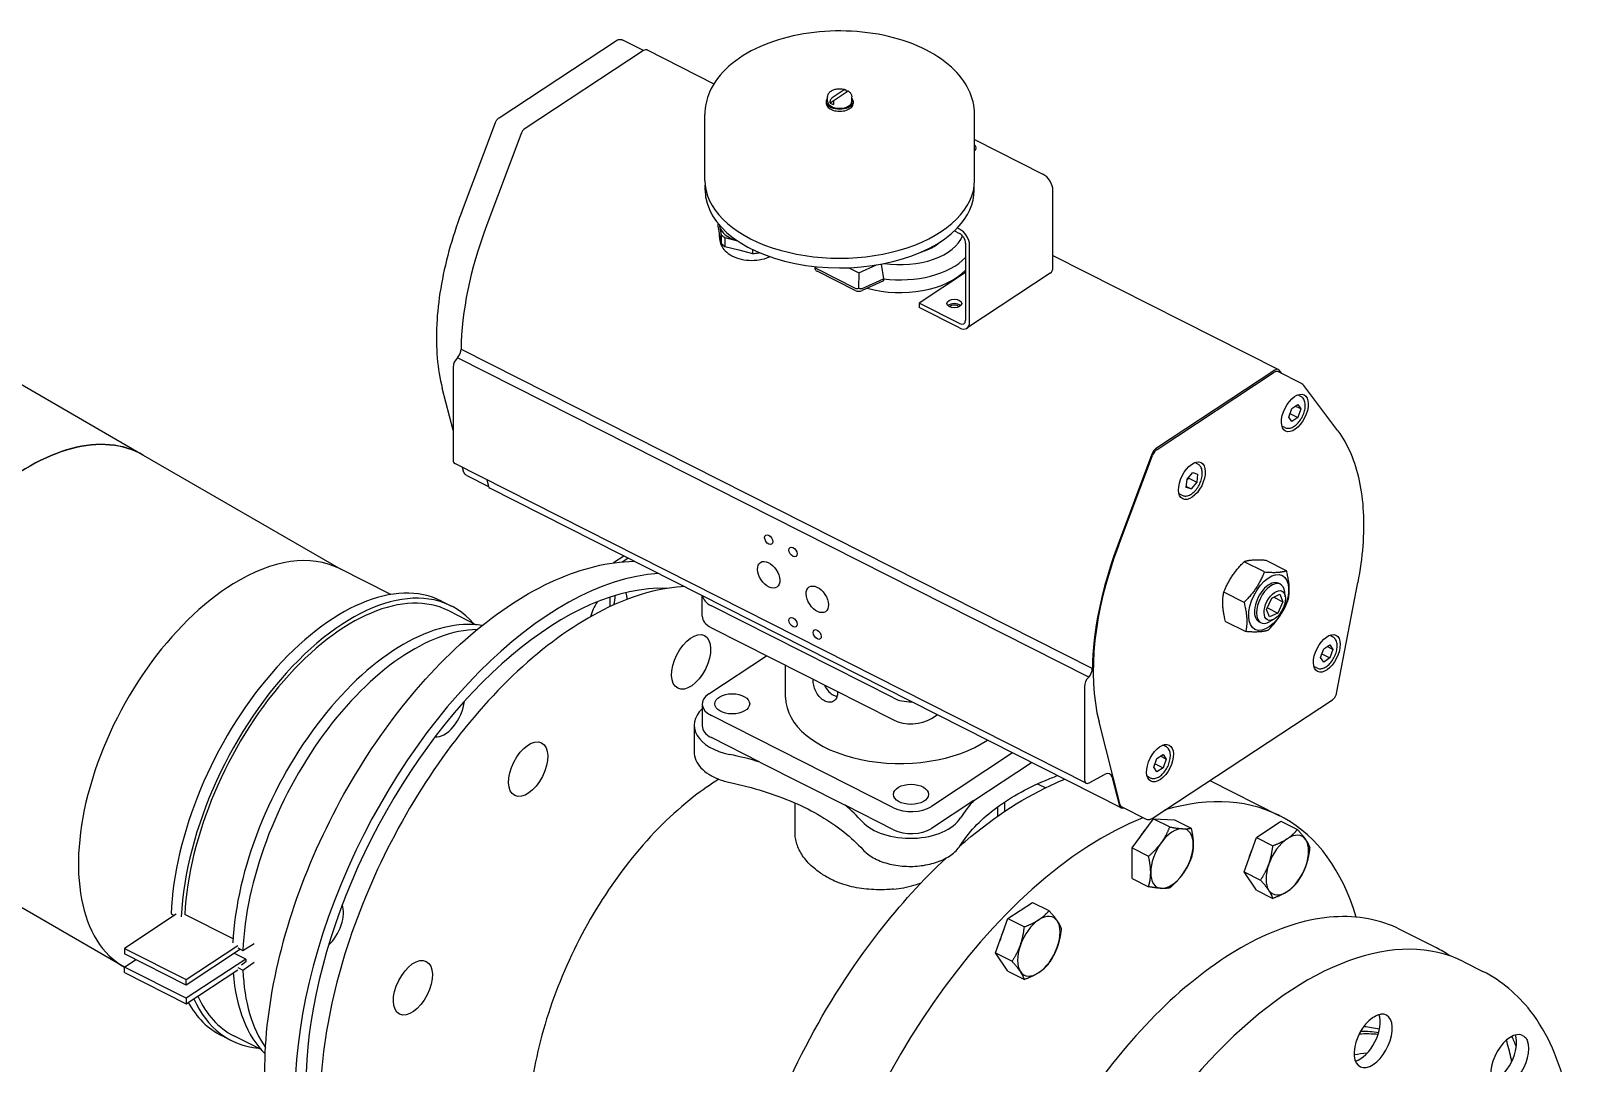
# Model space of a CAD drawing. Header units: millimetres. Extents: x 0 to 14850, y -38768 to 10500.
# Drawn here: x 7987 to 8561, y 3418 to 3802 of the extents above; entities that cross this region are included whole.
import ezdxf

# ---------------------------------------------------------------- set-up
doc = ezdxf.new("R2010")
doc.units = ezdxf.units.MM
doc.header["$LTSCALE"] = 25
doc.layers.add('Visible', color=7, linetype='Continuous', lineweight=25)

msp = doc.modelspace()

# ---------------------------------------------------------------- linework, layer by layer
at = {"layer": 'Visible'}
for p, q in [((8161.26, 3769.61), (8204.82, 3798.29)), ((8214.91, 3794.58), (8170.96, 3765.65)), ((8214.94, 3794.6), (8207.27, 3798.48)), ((8216.26, 3794.81), (8241.09, 3782.24)), ((8282.81, 3775.74), (8282.81, 3774.92)), ((8283.31, 3775.74), (8283.31, 3777.37)), ((8285.72, 3776), (8284.32, 3775.08)), ((8284.32, 3775.08), (8284.32, 3775.73)), ((8289.5, 3779.96), (8284.99, 3776.99)), ((8286.12, 3776.42), (8290.63, 3779.39)), ((8290.17, 3779.58), (8290.17, 3779.09)), ((8292.31, 3775.74), (8292.31, 3777.37)), ((8292.81, 3775.74), (8292.81, 3774.92)), ((8237.71, 3746.35), (8237.71, 3770.84)), ((8285.45, 3775.16), (8285.45, 3774.51)), ((8337.91, 3746.35), (8337.91, 3770.84)), ((8147.24, 3734.28), (8159.93, 3767.89)), ((8169.28, 3763.37), (8156.36, 3728.87)), ((8337.91, 3761.5), (8363.31, 3748.64)), ((8237.81, 3742.67), (8237.81, 3744.52)), ((8337.81, 3742.67), (8337.81, 3744.52)), ((8367.07, 3714.08), (8367.07, 3742.65)), ((8242.57, 3730.37), (8242.57, 3729.31)), ((8242.57, 3729.31), (8243.19, 3726.09)), ((8243.12, 3729.72), (8243.19, 3729.36)), ((8243.12, 3725.22), (8243.12, 3726.47)), ((8243.19, 3729.36), (8243.82, 3726.13)), ((8243.19, 3726.09), (8243.82, 3722.87)), ((8243.82, 3726.13), (8243.82, 3722.87)), ((8245.16, 3725.08), (8249.83, 3723.9)), ((8245.16, 3725.08), (8245.16, 3721.81)), ((8330.42, 3727.57), (8332.32, 3726.6)), ((8332.32, 3728.24), (8331.51, 3728.65)), ((8245.16, 3721.81), (8250.31, 3720.51)), ((8250.31, 3720.51), (8255.45, 3719.21)), ((8255.45, 3720.66), (8255.45, 3719.21)), ((8257.71, 3719.62), (8257.71, 3719.35)), ((8257.71, 3719.35), (8258.02, 3719.49)), ((8334.58, 3723.01), (8334.58, 3694.44)), ((8336.08, 3693.67), (8336.08, 3722.25)), ((8367.07, 3718.45), (8450.84, 3676.04)), ((8278.71, 3713.47), (8278.71, 3714.29)), ((8279.39, 3713.42), (8293.58, 3706.24)), ((8293.58, 3705.42), (8279.39, 3712.61)), ((8291.17, 3713.87), (8294.97, 3711.95)), ((8294.97, 3711.95), (8301.5, 3714.91)), ((8303.18, 3715.2), (8304.03, 3709.78)), ((8294.97, 3711.95), (8294.85, 3706.32)), ((8296.14, 3706.2), (8304.03, 3709.78)), ((8304.03, 3708.96), (8296.14, 3705.38)), ((8304.03, 3709.78), (8304.03, 3708.96)), ((8334.58, 3712.13), (8317.28, 3700.74)), ((8366.06, 3711.8), (8335.07, 3691.4)), ((8332.32, 3693.13), (8317.28, 3700.74)), ((8317.28, 3700.74), (8317.28, 3699.11)), ((8332.32, 3691.49), (8317.28, 3699.11)), ((8028.9, 3644.28), (7969.86, 3678.37)), ((8380.34, 3561.67), (8145.76, 3680.43)), ((8147.12, 3683.66), (8381.69, 3564.89)), ((8144.14, 3676.96), (8144.14, 3642.46)), ((8449.48, 3675.81), (8405.54, 3646.88)), ((8405.73, 3646.35), (8449.29, 3675.03)), ((8459.44, 3670.8), (8450.64, 3675.26)), ((8452.06, 3674.54), (8451.17, 3675.75)), ((8144.14, 3653.45), (8140.14, 3669.13)), ((8472.93, 3653.21), (8460.25, 3670.13)), ((8454.65, 3658.4), (8455.79, 3661.6)), ((8455.79, 3661.6), (8458.07, 3663.1)), ((8459.21, 3661.4), (8457.11, 3662.47)), ((8459.12, 3666.08), (8458.01, 3666.64)), ((8458.07, 3663.1), (8459.21, 3661.4)), ((8459.21, 3661.4), (8458.07, 3658.2)), ((8455.79, 3656.7), (8454.65, 3658.4)), ((8455.11, 3659.7), (8458.07, 3658.2)), ((8458.07, 3658.2), (8455.79, 3656.7)), ((8453.24, 3654.48), (8452.14, 3655.04)), ((8102.56, 3601.76), (8029.16, 3644.14)), ((8403.85, 3644.61), (8390.93, 3610.11)), ((8391.36, 3610.47), (8404.05, 3644.09)), ((8379.34, 3522.32), (8144.77, 3641.08)), ((8148.03, 3638.24), (8147.68, 3639.61)), ((8420.87, 3640.9), (8419.77, 3641.46)), ((8149.25, 3636.69), (8157.28, 3632.62)), ((8156.65, 3635.07), (8157.26, 3632.69)), ((8416.58, 3632.25), (8416.88, 3635.25)), ((8418.39, 3631.72), (8416.58, 3632.25)), ((8416.62, 3632.62), (8418.39, 3631.72)), ((8416.85, 3634.96), (8417.49, 3635.72)), ((8416.88, 3635.25), (8418.99, 3637.72)), ((8417.49, 3635.72), (8417.52, 3636.01)), ((8417.49, 3635.72), (8420.5, 3634.2)), ((8420.5, 3634.2), (8418.39, 3631.72)), ((8418.99, 3637.72), (8420.8, 3637.2)), ((8420.8, 3637.2), (8420.5, 3634.2)), ((8392.39, 3513.15), (8157.81, 3631.92)), ((8415, 3629.3), (8413.9, 3629.86)), ((8207.59, 3606.71), (8203.75, 3604.19)), ((8206.98, 3604.56), (8209.1, 3605.95)), ((8445.62, 3600.81), (8438.1, 3604.62)), ((8453.83, 3601.28), (8446.32, 3605.09)), ((8120.97, 3592.44), (8101.92, 3602.08)), ((8438.05, 3589.49), (8430.53, 3593.3)), ((8448.35, 3591.12), (8451.36, 3592.54)), ((8451.57, 3596.24), (8450.82, 3596.62)), ((8451.36, 3592.54), (8452.48, 3589.76)), ((8453.39, 3591.53), (8453.19, 3593.35)), ((8472.44, 3555.67), (8480.33, 3596.95)), ((8139.83, 3590), (8143.59, 3588.1)), ((8142.69, 3586.32), (8152.77, 3581.21)), ((8202.47, 3587.94), (8202.47, 3591.45)), ((8236.72, 3584.42), (8236.72, 3591.97)), ((8307.79, 3553.98), (8240.12, 3588.24)), ((8446.45, 3586.92), (8448.35, 3591.12)), ((8447.57, 3584.14), (8446.45, 3586.92)), ((8446.72, 3587.51), (8450.58, 3585.56)), ((8449.1, 3591.47), (8452.48, 3589.76)), ((8452.48, 3589.76), (8450.58, 3585.56)), ((8431.18, 3582.44), (8438.7, 3578.63)), ((8444.35, 3581.96), (8443.59, 3582.34)), ((8450.58, 3585.56), (8447.57, 3584.14)), ((8449.22, 3583.29), (8447.63, 3582.37)), ((8240.12, 3580.08), (8307.79, 3545.82)), ((8470.98, 3576.73), (8469.88, 3577.29)), ((8239.2, 3555.57), (8260.65, 3569.69)), ((8466.51, 3569.05), (8467.66, 3572.25)), ((8466.98, 3570.35), (8469.94, 3568.85)), ((8467.66, 3572.25), (8469.94, 3573.75)), ((8471.08, 3572.05), (8468.98, 3573.12)), ((8469.94, 3573.75), (8471.08, 3572.05)), ((8471.08, 3572.05), (8469.94, 3568.85)), ((8267.72, 3554.16), (8267.72, 3566.11)), ((8381.69, 3564.89), (8381.69, 3564.87)), ((8465.11, 3565.13), (8464.01, 3565.69)), ((8467.66, 3567.35), (8466.51, 3569.05)), ((8469.94, 3568.85), (8467.66, 3567.35)), ((8378.72, 3558.19), (8378.72, 3523.69)), ((8403.88, 3509.2), (8470.94, 3553.35)), ((8236.72, 3551.76), (8236.72, 3543.6)), ((8307.79, 3513.16), (8240.12, 3547.42)), ((8321.9, 3546.35), (8324.04, 3547.76)), ((8233.7, 3543.86), (8233.7, 3534.06)), ((8392.07, 3514.24), (8384.17, 3545.13)), ((8258.12, 3530.14), (8240.12, 3539.25)), ((8409.01, 3535.93), (8407.9, 3536.48)), ((8258.12, 3530.14), (8289.8, 3514.11)), ((8352.08, 3533.56), (8321.9, 3513.69)), ((8337.68, 3515.92), (8359.09, 3530.01)), ((8404.54, 3528.24), (8405.68, 3531.44)), ((8405, 3529.55), (8407.96, 3528.05)), ((8405.68, 3531.44), (8407.96, 3532.95)), ((8409.11, 3531.25), (8407, 3532.32)), ((8407.96, 3532.95), (8409.11, 3531.25)), ((8409.11, 3531.25), (8407.96, 3528.05)), ((8380.52, 3522.44), (8386.22, 3525.57)), ((8389.11, 3524.48), (8391.84, 3513.92)), ((8403.13, 3524.33), (8402.03, 3524.89)), ((8405.68, 3526.55), (8404.54, 3528.24)), ((8407.96, 3528.05), (8405.68, 3526.55)), ((8425.35, 3523.34), (8451.29, 3510.21)), ((8271.22, 3503.92), (8271.22, 3514.95)), ((8307.79, 3504.99), (8289.8, 3514.11)), ((8337.68, 3515.92), (8321.9, 3505.53)), ((8346.49, 3513.53), (8346.49, 3510.03)), ((8349.22, 3511.89), (8349.22, 3515.42)), ((8392.62, 3513.47), (8401.42, 3509.01)), ((8396.45, 3498.26), (8404.36, 3509.12)), ((8404.36, 3509.12), (8412.27, 3508.67)), ((8404.36, 3509.12), (8410.47, 3506.03)), ((8412.27, 3508.67), (8418.38, 3505.58)), ((8442.65, 3502.17), (8451.79, 3508.19)), ((8451.79, 3508.19), (8457.9, 3505.09)), ((8438.08, 3489.37), (8442.65, 3502.17)), ((8442.65, 3502.17), (8448.76, 3499.08)), ((8021.79, 3454.05), (7944.52, 3498.67)), ((8396.45, 3486.94), (8396.45, 3498.26)), ((8396.45, 3498.26), (8402.56, 3495.16)), ((8438.08, 3489.37), (8444.19, 3486.27)), ((8442.65, 3482.58), (8438.08, 3489.37)), ((8396.45, 3486.94), (8402.56, 3483.85)), ((8350.31, 3472.02), (8359.44, 3478.03)), ((8359.44, 3478.03), (8365.55, 3474.94)), ((8442.65, 3482.58), (8448.76, 3479.48)), ((8041.27, 3473.59), (8022.04, 3460.93)), ((8039.36, 3473.71), (8040.54, 3473.11)), ((8062.41, 3464.43), (8044.47, 3473.51)), ((8345.74, 3459.21), (8350.31, 3472.02)), ((8350.31, 3472.02), (8356.42, 3468.92)), ((8509.55, 3461.1), (8496.01, 3467.95)), ((8022.04, 3460.93), (8044.97, 3449.32)), ((8022.04, 3460.93), (8022.04, 3458.89)), ((8044.97, 3449.32), (8064.2, 3461.98)), ((8065.22, 3460.61), (8044.97, 3447.28)), ((8064.17, 3461.14), (8066.05, 3460.19)), ((8066.05, 3460.19), (8070.23, 3462.69)), ((8044.97, 3447.28), (8022.04, 3458.89)), ((8022.04, 3453.99), (8026.25, 3456.76)), ((8067.1, 3456.94), (8044.97, 3442.38)), ((8067.1, 3456.94), (8062.89, 3459.07)), ((8067.13, 3455.92), (8065.48, 3454.74)), ((8066.05, 3452.84), (8070.23, 3455.85)), ((8350.31, 3452.42), (8345.74, 3459.21)), ((8345.74, 3459.21), (8351.85, 3456.12)), ((8519.7, 3455.96), (8526.84, 3452.34)), ((8044.97, 3442.38), (8022.04, 3453.99)), ((8022.04, 3451.95), (8022.04, 3453.99)), ((8022.04, 3451.95), (8044.97, 3440.34)), ((8044.97, 3440.34), (8064.2, 3453)), ((8044.97, 3447.28), (8044.97, 3449.32)), ((8064.17, 3453.79), (8066.05, 3452.84)), ((8350.31, 3452.42), (8356.42, 3449.33)), ((8044.97, 3442.38), (8044.97, 3440.34)), ((8061.83, 3426.62), (8058.07, 3428.52)), ((8072.82, 3423.3), (8062.74, 3428.4))]:
    msp.add_line(p, q, dxfattribs=at)
msp.add_arc((8308.72, 3403.06), 130, 64.70984, 66.20233, dxfattribs=at)
for centre, major_axis, ratio, start_param, end_param in [((8214.91, 3792.13), (1.36, 2.68), 0.538347, 0, 0.754742), ((8287.81, 3775.74), (5, 0), 0.57735, 2.690566, 6.734212), ((8287.81, 3775.74), (4.5, 0), 0.57735, 3.141593, 6.283185), ((8287.81, 3774.92), (-5, 0), 0.57735, 0, 3.141593), ((8287.81, 3776.72), (-4.5, 0), 0.57735, 0.683411, 1.018307), ((8170.96, 3763.2), (-1.36, -2.68), 0.538347, 3.896334, 4.915342), ((8335.27, 3758.42), (3.25, 0), 0.57735, 5.659761, 6.906609), ((8335.27, 3756.79), (-3.25, 0), 0.57735, 3.591789, 3.765016), ((8363.31, 3744.56), (-2.75, 4.18), 0.613881, 3.892046, 5.462843), ((8287.81, 3746.35), (-50.1, 0), 0.57735, 0, 3.141593), ((8287.81, 3742.67), (-50, 0), 0.57735, 0, 2.634253), ((8287.81, 3742.67), (50, 0), 0.57735, 5.775846, 6.283185), ((8209.42, 3723.36), (-42.69, -84.31), 0.538347, 4.915342, 5.450138), ((8255.12, 3730.12), (-12, 0), 0.57735, 0.061266, 0.11079), ((8255.12, 3730.12), (-12, 0), 0.57735, 0.11079, 1.112478), ((8255.12, 3730.12), (13.25, 0), 0.57735, 3.690245, 3.861719), ((8310.22, 3728.72), (23.75, 0), 0.57735, 4.463345, 6.064678), ((8332.32, 3724.15), (2.75, -4.18), 0.613881, 0.750454, 2.32125), ((8332.32, 3724.15), (1.65, -2.51), 0.613881, 0.750454, 2.32125), ((8255.12, 3726.86), (13.25, 0), 0.57735, 3.690245, 3.861719), ((8255.12, 3726.86), (13.25, 0), 0.57735, 4.737442, 4.908916), ((8310.22, 3728.72), (-17.45, 0), 0.57735, 2.051657, 2.585693), ((8280.71, 3713.47), (-2, 0), 0.57735, 0, 0.850859), ((8280.71, 3715.88), (1.35, 2.44), 0.603255, 2.564905, 3.163568), ((8310.22, 3720.73), (-27.85, 0), 0.57735, 1.119485, 2.6351), ((8310.22, 3725.46), (27.85, 0), 0.57735, 4.488283, 5.776692), ((8363.31, 3715.98), (2.75, -4.18), 0.613881, 0, 0.750454), ((8294.9, 3708.7), (1.35, 2.44), 0.603255, 3.163568, 3.856585), ((8294.9, 3706.29), (-2, 0), 0.57735, 0.850859, 2.236893), ((8294.9, 3708.7), (-1.29, 2.48), 0.618231, 2.415542, 3.10856), ((8330.41, 3698.99), (-2.75, 0), 0.57735, 3.681737, 5.743041), ((8330.41, 3698.99), (1.75, 0), 0.57735, 0.361367, 2.780226), ((8332.32, 3695.58), (1.65, -2.51), 0.613881, 5.462843, 7.033639), ((8332.32, 3695.58), (2.75, -4.18), 0.613881, 5.462843, 7.033639), ((8146.12, 3678.26), (-1.36, -2.68), 0.538347, 4.077297, 5.467131), ((8145.12, 3682.35), (-1.36, -2.69), 0.538347, 1.081858, 2.325538), ((8449.29, 3672.58), (1.36, 2.68), 0.538347, 0, 0.754742), ((8449.48, 3673.36), (1.36, 2.68), 0.538347, 6.01892, 7.037927), ((7986.84, 3571.4), (42.44, 72.66), 0.580672, 0.002918, 3.144511), ((7986.83, 3571.41), (-42.08, -72.88), 0.57735, 3.13859, 6.283185), ((8405.54, 3644.43), (-1.36, -2.68), 0.538347, 3.896334, 4.915342), ((8405.73, 3643.9), (1.36, 2.68), 0.538347, 0.754742, 1.769186), ((8146.12, 3643.76), (-1.36, -2.68), 0.538347, 5.467131, 6.283185), ((8159.17, 3634.59), (-1.36, -2.68), 0.538347, 5.734051, 6.283185), ((8443.99, 3604.59), (42.46, 83.86), 0.538347, 1.769186, 2.590173), ((8443.99, 3604.59), (-42.69, -84.31), 0.538347, 4.915342, 5.450321), ((8062.49, 3527.73), (40.07, 74.02), 0.558157, 0.015328, 0.77007), ((8098.95, 3509.26), (40.88, 80.74), 0.538347, 0, 2.275746), ((8102.71, 3507.36), (40.88, 80.74), 0.538347, 6.072561, 8.547912), ((8179.4, 3468.53), (-64.37, -127.13), 0.538347, 3.444438, 6.354196), ((8062.49, 3527.73), (40.07, 74.02), 0.558157, 0.77007, 3.132407), ((8102.71, 3507.36), (39.98, 78.96), 0.538347, 0, 2.263351), ((8179.4, 3468.53), (-61.66, -121.78), 0.538347, 3.382511, 6.042267), ((8197.32, 3587.58), (4.86, 9.59), 0.538347, 5.080706, 5.446059), ((8201.83, 3585.29), (-4.86, -9.59), 0.538347, 2.409493, 2.741836), ((8447.21, 3589.48), (3.61, 7.14), 0.538347, 0, 3.141593), ((8447.96, 3589.1), (-3.61, -7.14), 0.538347, 2.448632, 6.976146), ((8201.83, 3585.29), (4.86, 9.59), 0.538347, 1.377455, 1.948564), ((8246.72, 3592.59), (-10, 0), 0.57735, 0.113029, 0.850859), ((8121.88, 3497.65), (40.88, 80.74), 0.538347, 0.16709, 2.264727), ((8246.72, 3584.42), (-10, 0), 0.57735, 0, 0.850859), ((8125.64, 3495.75), (40.88, 80.74), 0.538347, 0.276153, 2.275746), ((8379.7, 3563.58), (-1.36, -2.69), 0.538347, 1.081858, 2.325538), ((8380.7, 3559.49), (-1.36, -2.68), 0.538347, 4.077297, 5.467131), ((8141.36, 3549.43), (-4.86, -9.59), 0.538347, 0.172496, 2.173808), ((8246.72, 3551.76), (-10, 0), 0.57735, 5.563248, 7.134044), ((8310.22, 3554.16), (-42.5, 0), 0.57735, 0, 2.43964), ((8314.38, 3558.32), (-10, 0), 0.57735, 0.850859, 1.588689), ((8253.7, 3543.86), (-20, 0), 0.57735, 5.726981, 7.506701), ((8314.38, 3550.16), (10, 0), 0.57735, 3.992452, 5.563248), ((8246.72, 3543.6), (-10, 0), 0.57735, 0, 0.850859), ((8216.27, 3484.14), (-90, 0), 0.57735, 4.228703, 4.365109), ((8380.7, 3524.99), (-1.36, -2.68), 0.538347, 5.467131, 6.950661), ((8385.93, 3521.31), (2.26, 4.46), 0.538347, 5.734051, 6.950661), ((8379.02, 3367.46), (72.27, 142.75), 0.538347, 5.768198, 6.752943), ((8216.27, 3484.14), (-90, 0), 0.57735, 3.619795, 3.7562), ((8314.38, 3517.5), (-10, 0), 0.57735, 0.850859, 2.421655), ((8417.36, 3491.75), (-90, 0), 0.57735, 5.799499, 5.935905), ((8393.75, 3515.82), (-1.36, -2.68), 0.538347, 5.734051, 6.798235), ((8393.98, 3516.14), (-1.36, -2.68), 0.538347, 5.731766, 6.283185), ((8379.02, 3367.46), (-72.27, -142.75), 0.538347, 3.691589, 6.775416), ((8313.93, 3513.37), (20, 0), 0.57735, 3.619795, 5.935905), ((8314.38, 3509.34), (-10, 0), 0.57735, 0.850859, 2.421655), ((8403.76, 3498.11), (4.97, 9.81), 0.538347, 1.087699, 1.468982), ((8411.28, 3494.31), (5.42, 10.71), 0.538347, 0.231143, 1.278341), ((8411.28, 3494.31), (5.42, 10.71), 0.538347, 5.467131, 6.514328), ((8454.14, 3491.88), (-5.42, -10.71), 0.538347, 3.896334, 4.943532), ((8454.14, 3491.88), (5.42, 10.71), 0.538347, 5.990729, 7.037927), ((8454.14, 3491.88), (5.42, 10.71), 0.538347, 4.943532, 5.990729), ((8411.28, 3494.31), (-5.42, -10.71), 0.538347, 4.419933, 5.467131), ((8411.28, 3494.31), (5.42, 10.71), 0.538347, 4.419933, 5.467131), ((8446.62, 3495.69), (4.97, 9.81), 0.538347, 1.601988, 2.00189), ((8411.28, 3494.31), (-5.42, -10.71), 0.538347, 5.467131, 6.514328), ((8454.14, 3491.88), (-5.42, -10.71), 0.538347, 4.943532, 5.990729), ((8454.14, 3491.88), (5.42, 10.71), 0.538347, 3.896334, 4.943532), ((8411.28, 3494.31), (-5.42, -10.71), 0.538347, 0.231143, 1.278341), ((8454.14, 3491.88), (-5.42, -10.71), 0.538347, 5.990729, 7.037927), ((8096.34, 3469.63), (-4.86, -9.59), 0.538347, 0.972315, 2.684878), ((8361.79, 3461.72), (5.42, 10.71), 0.538347, 5.990729, 7.037927), ((8354.27, 3465.53), (4.97, 9.81), 0.538347, 1.601988, 2.00189), ((8361.79, 3461.72), (-5.42, -10.71), 0.538347, 3.896334, 4.943532), ((8455.33, 3328.83), (64.37, 127.13), 0.538347, 0, 3.141593), ((8361.79, 3461.72), (5.42, 10.71), 0.538347, 4.943532, 5.990729), ((8361.79, 3461.72), (-5.42, -10.71), 0.538347, 4.943532, 5.990729), ((8361.79, 3461.72), (5.42, 10.71), 0.538347, 3.896334, 4.943532), ((8123.76, 3496.7), (38.85, 76.73), 0.538347, 2.360429, 2.37533), ((8121.88, 3497.65), (-40.88, -80.74), 0.538347, 5.557653, 6.116095), ((8125.64, 3495.75), (-40.88, -80.74), 0.538347, 5.516922, 6.007032), ((8361.79, 3461.72), (-5.42, -10.71), 0.538347, 5.990729, 7.037927), ((8102.71, 3507.36), (-39.98, -78.96), 0.538347, 5.880234, 6.283185), ((8098.95, 3509.26), (-40.88, -80.74), 0.538347, 5.935949, 6.283185), ((8102.71, 3507.36), (-40.88, -80.74), 0.538347, 5.870567, 6.49381), ((8486.06, 3426.54), (4.86, 9.59), 0.538347, 0.795037, 6.627246), ((8481.55, 3428.82), (4.86, 9.59), 0.538347, 3.59369, 5.831199), ((8446.68, 3333.2), (48.21, 95.22), 0.538347, 0.120915, 0.220545), ((8450.82, 3331.11), (47.88, 94.57), 0.538347, 0.196577, 0.310743), ((8448.94, 3332.06), (47.88, 94.57), 0.538347, 0.161084, 0.271696), ((8536.78, 3418.97), (-4.86, -9.59), 0.538347, 3.151232, 8.983441), ((8532.27, 3421.25), (4.86, 9.59), 0.538347, 3.59369, 5.831088), ((8455.33, 3328.83), (61.66, 121.78), 0.538347, 5.836602, 5.885064)]:
    msp.add_ellipse(centre, major_axis=major_axis, ratio=ratio, start_param=start_param, end_param=end_param, dxfattribs=at)
for centre, major_axis, ratio in [((8330.41, 3700.62), (2.75, 0), 0.57735), ((8456.93, 3659.9), (3.41, 6.74), 0.538347), ((8418.69, 3634.72), (3.41, 6.74), 0.538347), ((8261.43, 3612.84), (1.1, -1.67), 0.613881), ((8270.45, 3608.27), (1.1, -1.67), 0.613881), ((8261.43, 3599.77), (3.02, -4.59), 0.613881), ((8447.21, 3589.48), (-5.08, -10.04), 0.538347), ((8279.48, 3590.64), (3.02, -4.59), 0.613881), ((8449.46, 3588.34), (-2.71, -5.35), 0.538347), ((8270.45, 3582.14), (1.1, -1.67), 0.613881), ((8232.61, 3567.38), (4.97, 9.81), 0.538347), ((8279.48, 3577.57), (1.1, -1.67), 0.613881), ((8468.8, 3570.55), (3.41, 6.74), 0.538347), ((8247.86, 3551.8), (6.5, 0), 0.57735), ((8172.05, 3527.51), (4.97, 9.81), 0.538347), ((8406.82, 3529.75), (-3.41, -6.74), 0.538347), ((8314.31, 3518.16), (6.5, 0), 0.57735), ((8129.23, 3446.29), (4.97, 9.81), 0.538347)]:
    msp.add_ellipse(centre, major_axis=major_axis, ratio=ratio, dxfattribs=at)
for points, knots in [([(8204.82, 3798.29), (8204.92, 3798.36), (8205.04, 3798.43), (8205.29, 3798.55), (8205.43, 3798.6), (8205.74, 3798.68), (8205.91, 3798.71), (8206.28, 3798.73), (8206.47, 3798.72), (8206.88, 3798.65), (8207.08, 3798.58), (8207.27, 3798.48)], [1.5707963, 1.5707963, 1.5707963, 1.5707963, 1.7217447, 1.7217447, 1.872693, 1.872693, 2.0236414, 2.0236414, 2.1745897, 2.1745897, 2.3255381, 2.3255381, 2.3255381, 2.3255381]), ([(8337.91, 3770.84), (8337.91, 3773.96), (8337.16, 3777.06), (8334.3, 3783.04), (8332.09, 3785.89), (8326.27, 3791.22), (8322.53, 3793.63), (8313.97, 3797.64), (8309.12, 3799.2), (8298.93, 3801.3), (8293.58, 3801.85), (8282.9, 3801.91), (8277.57, 3801.42), (8267.38, 3799.44), (8262.52, 3797.95), (8253.76, 3794.03), (8249.84, 3791.59), (8243.5, 3785.94), (8241.02, 3782.72), (8238.33, 3776.52), (8237.71, 3773.68), (8237.71, 3770.84)], [2.290734, 2.290734, 2.290734, 2.290734, 2.560133, 2.560133, 2.852785, 2.852785, 3.181, 3.181, 3.518087, 3.518087, 3.852716, 3.852716, 4.185941, 4.185941, 4.520427, 4.520427, 4.857458, 4.857458, 5.186584, 5.186584, 5.432326, 5.432326, 5.432326, 5.432326]), ([(8283.31, 3777.37), (8283.31, 3777.66), (8283.37, 3777.95), (8283.6, 3778.51), (8283.77, 3778.77), (8284.24, 3779.28), (8284.55, 3779.51), (8285.27, 3779.91), (8285.7, 3780.08), (8286.61, 3780.31), (8287.09, 3780.37), (8288.06, 3780.41), (8288.54, 3780.37), (8289.32, 3780.23), (8289.63, 3780.16), (8289.93, 3780.05)], [0.850859, 0.850859, 0.850859, 0.850859, 1.08308, 1.08308, 1.338604, 1.338604, 1.652653, 1.652653, 2.008502, 2.008502, 2.364967, 2.364967, 2.717456, 2.717456, 2.95923, 2.95923, 2.95923, 2.95923]), ([(8284.32, 3775.73), (8284.32, 3775.83), (8284.34, 3775.96), (8284.4, 3776.19), (8284.46, 3776.33), (8284.57, 3776.55), (8284.65, 3776.67), (8284.81, 3776.85), (8284.91, 3776.94), (8284.99, 3776.99)], [0, 0, 0, 0, 0.0368272, 0.0368272, 0.0739214, 0.0739214, 0.1114349, 0.1114349, 0.1495092, 0.1495092, 0.1495092, 0.1495092]), ([(8286.12, 3776.42), (8286.03, 3776.36), (8285.94, 3776.28), (8285.78, 3776.1), (8285.7, 3775.98), (8285.58, 3775.76), (8285.53, 3775.62), (8285.47, 3775.39), (8285.45, 3775.26), (8285.45, 3775.16)], [0.4504594, 0.4504594, 0.4504594, 0.4504594, 0.4885337, 0.4885337, 0.5260472, 0.5260472, 0.5631414, 0.5631414, 0.5999686, 0.5999686, 0.5999686, 0.5999686]), ([(8289.5, 3779.96), (8289.58, 3780.01), (8289.68, 3780.06), (8289.83, 3780.08), (8289.92, 3780.07), (8290.03, 3780), (8290.09, 3779.93), (8290.15, 3779.79), (8290.17, 3779.68), (8290.17, 3779.58)], [0.4504591, 0.4504591, 0.4504591, 0.4504591, 0.4885333, 0.4885333, 0.5260468, 0.5260468, 0.563141, 0.563141, 0.5999682, 0.5999682, 0.5999682, 0.5999682]), ([(8291.13, 3779.44), (8291.12, 3779.45), (8291.11, 3779.46), (8291.05, 3779.49), (8290.96, 3779.51), (8290.81, 3779.48), (8290.71, 3779.44), (8290.63, 3779.39)], [0.06812017, 0.06812017, 0.06812017, 0.06812017, 0.07392141, 0.07392141, 0.11143494, 0.11143494, 0.14950916, 0.14950916, 0.14950916, 0.14950916]), ([(8291.13, 3779.44), (8291.26, 3779.35), (8291.39, 3779.24), (8291.63, 3779.02), (8291.73, 3778.89), (8291.93, 3778.63), (8292.01, 3778.49), (8292.16, 3778.19), (8292.21, 3778.04), (8292.29, 3777.71), (8292.31, 3777.54), (8292.31, 3777.37)], [3.3189941, 3.3189941, 3.3189941, 3.3189941, 3.4536856, 3.4536856, 3.5883772, 3.5883772, 3.7230687, 3.7230687, 3.8577602, 3.8577602, 3.9924517, 3.9924517, 3.9924517, 3.9924517]), ([(8159.93, 3767.89), (8159.98, 3768.03), (8160.03, 3768.16), (8160.16, 3768.41), (8160.23, 3768.53), (8160.39, 3768.76), (8160.47, 3768.88), (8160.66, 3769.1), (8160.76, 3769.21), (8160.99, 3769.42), (8161.12, 3769.52), (8161.26, 3769.61)], [0.556352, 0.556352, 0.556352, 0.556352, 0.759241, 0.759241, 0.96213, 0.96213, 1.165018, 1.165018, 1.367907, 1.367907, 1.570796, 1.570796, 1.570796, 1.570796]), ([(8147.24, 3734.28), (8145.46, 3729.57), (8143.92, 3724.84), (8141.35, 3715.45), (8140.32, 3710.79), (8138.8, 3701.65), (8138.3, 3697.17), (8137.87, 3688.52), (8137.93, 3684.35), (8138.62, 3676.41), (8139.24, 3672.64), (8140.14, 3669.13)], [5.7268336, 5.7268336, 5.7268336, 5.7268336, 5.891031, 5.891031, 6.0552284, 6.0552284, 6.2194257, 6.2194257, 6.3836231, 6.3836231, 6.5478205, 6.5478205, 6.5478205, 6.5478205]), ([(8243.12, 3725.22), (8243.12, 3724.41), (8243.28, 3723.59), (8243.86, 3722.04), (8244.3, 3721.32), (8245.45, 3719.92), (8246.2, 3719.29), (8248.03, 3718.11), (8249.14, 3717.63), (8251.53, 3716.92), (8252.81, 3716.71), (8255.39, 3716.56), (8256.69, 3716.63), (8259.21, 3717.04), (8260.44, 3717.38), (8261.67, 3717.93), (8261.75, 3717.97), (8261.84, 3718)], [5.432326, 5.432326, 5.432326, 5.432326, 5.64459, 5.64459, 5.876194, 5.876194, 6.165445, 6.165445, 6.526036, 6.526036, 6.905264, 6.905264, 7.278937, 7.278937, 7.654894, 7.654894, 7.682521, 7.682521, 7.682521, 7.682521]), ([(8460.25, 3670.13), (8460.21, 3670.18), (8460.16, 3670.23), (8460.07, 3670.33), (8460.03, 3670.38), (8459.92, 3670.48), (8459.87, 3670.53), (8459.75, 3670.61), (8459.69, 3670.66), (8459.57, 3670.73), (8459.51, 3670.77), (8459.44, 3670.8)], [3.6979443, 3.6979443, 3.6979443, 3.6979443, 3.7498849, 3.7498849, 3.8018255, 3.8018255, 3.8537661, 3.8537661, 3.9057067, 3.9057067, 3.9576472, 3.9576472, 3.9576472, 3.9576472]), ([(8453.24, 3654.48), (8453.59, 3654.31), (8453.97, 3654.21), (8454.77, 3654.18), (8455.2, 3654.25), (8456.12, 3654.57), (8456.61, 3654.84), (8457.57, 3655.57), (8458.04, 3656.03), (8458.89, 3657.08), (8459.27, 3657.66), (8459.92, 3658.87), (8460.19, 3659.51), (8460.59, 3660.8), (8460.73, 3661.44), (8460.83, 3662.7), (8460.81, 3663.31), (8460.56, 3664.42), (8460.34, 3664.93), (8459.76, 3665.65), (8459.46, 3665.91), (8459.12, 3666.08)], [0.816055, 0.816055, 0.816055, 0.816055, 1.055089, 1.055089, 1.322723, 1.322723, 1.650197, 1.650197, 2.000403, 2.000403, 2.345184, 2.345184, 2.686538, 2.686538, 3.029969, 3.029969, 3.379406, 3.379406, 3.717278, 3.717278, 3.957647, 3.957647, 3.957647, 3.957647]), ([(8472.93, 3653.21), (8474.79, 3650.74), (8476.39, 3647.93), (8479.04, 3641.74), (8480.09, 3638.35), (8481.64, 3631.1), (8482.14, 3627.24), (8482.57, 3619.12), (8482.51, 3614.87), (8481.83, 3606.09), (8481.22, 3601.56), (8480.33, 3596.95)], [2.585241, 2.585241, 2.585241, 2.585241, 2.7494384, 2.7494384, 2.9136357, 2.9136357, 3.0778331, 3.0778331, 3.2420305, 3.2420305, 3.4062278, 3.4062278, 3.4062278, 3.4062278]), ([(8149.25, 3636.69), (8149.11, 3636.76), (8148.98, 3636.84), (8148.74, 3637.03), (8148.63, 3637.14), (8148.45, 3637.36), (8148.37, 3637.47), (8148.24, 3637.69), (8148.18, 3637.81), (8148.09, 3638.03), (8148.06, 3638.13), (8148.03, 3638.24)], [5.4671307, 5.4671307, 5.4671307, 5.4671307, 5.5774146, 5.5774146, 5.6876985, 5.6876985, 5.7979824, 5.7979824, 5.9082662, 5.9082662, 6.0185501, 6.0185501, 6.0185501, 6.0185501]), ([(8415, 3629.3), (8415.34, 3629.13), (8415.72, 3629.04), (8416.53, 3629), (8416.96, 3629.08), (8417.88, 3629.39), (8418.37, 3629.67), (8419.32, 3630.39), (8419.79, 3630.86), (8420.65, 3631.9), (8421.03, 3632.48), (8421.68, 3633.7), (8421.95, 3634.33), (8422.35, 3635.62), (8422.48, 3636.27), (8422.59, 3637.53), (8422.56, 3638.14), (8422.31, 3639.25), (8422.1, 3639.75), (8421.52, 3640.48), (8421.22, 3640.73), (8420.87, 3640.9)], [0.816055, 0.816055, 0.816055, 0.816055, 1.055089, 1.055089, 1.322723, 1.322723, 1.650197, 1.650197, 2.000403, 2.000403, 2.345184, 2.345184, 2.686538, 2.686538, 3.029969, 3.029969, 3.379406, 3.379406, 3.717278, 3.717278, 3.957647, 3.957647, 3.957647, 3.957647]), ([(8107.89, 3345.01), (8100.53, 3348.74), (8094.15, 3354.33), (8083.64, 3368.71), (8079.74, 3377.74), (8074.58, 3398.95), (8073.7, 3411.42), (8075.3, 3438), (8077.84, 3452.14), (8085.97, 3480.46), (8091.53, 3494.63), (8105.08, 3521.72), (8113.06, 3534.63), (8130.73, 3558.06), (8140.43, 3568.56), (8160.83, 3586.1), (8171.52, 3593.12), (8192, 3602.15), (8201.79, 3604.6), (8211.35, 3604.81)], [5.414462, 5.414462, 5.414462, 5.414462, 5.682019, 5.682019, 5.976719, 5.976719, 6.30777, 6.30777, 6.643768, 6.643768, 6.976255, 6.976255, 7.307265, 7.307265, 7.639591, 7.639591, 7.975374, 7.975374, 8.276336, 8.276336, 8.276336, 8.276336]), ([(8229.95, 3595.39), (8229.6, 3595.37), (8229.25, 3595.35), (8219.75, 3594.68), (8209.98, 3591.76), (8190.01, 3581.71), (8179.81, 3574.53), (8160.08, 3556.65), (8150.55, 3545.96), (8133.14, 3522.17), (8125.25, 3509.08), (8111.88, 3481.8), (8106.41, 3467.62), (8098.44, 3439.59), (8095.94, 3425.75), (8094.19, 3399.77), (8094.93, 3387.64), (8099.64, 3366.33), (8103.6, 3357.14), (8113.4, 3344.08), (8118.73, 3339.53), (8124.81, 3336.45)], [4.257366, 4.257366, 4.257366, 4.257366, 4.269643, 4.269643, 4.58775, 4.58775, 4.909682, 4.909682, 5.231539, 5.231539, 5.552974, 5.552974, 5.874274, 5.874274, 6.195757, 6.195757, 6.517685, 6.517685, 6.839434, 6.839434, 7.09924, 7.09924, 7.09924, 7.09924]), ([(8465.11, 3565.13), (8465.45, 3564.96), (8465.83, 3564.86), (8466.64, 3564.83), (8467.07, 3564.9), (8467.99, 3565.22), (8468.47, 3565.5), (8469.43, 3566.22), (8469.9, 3566.68), (8470.75, 3567.73), (8471.14, 3568.31), (8471.79, 3569.52), (8472.06, 3570.16), (8472.46, 3571.45), (8472.59, 3572.09), (8472.7, 3573.35), (8472.67, 3573.96), (8472.42, 3575.07), (8472.21, 3575.58), (8471.63, 3576.3), (8471.33, 3576.56), (8470.98, 3576.73)], [0.816055, 0.816055, 0.816055, 0.816055, 1.055089, 1.055089, 1.322723, 1.322723, 1.650197, 1.650197, 2.000403, 2.000403, 2.345184, 2.345184, 2.686538, 2.686538, 3.029969, 3.029969, 3.379406, 3.379406, 3.717278, 3.717278, 3.957647, 3.957647, 3.957647, 3.957647]), ([(8286.94, 3556.38), (8286.97, 3556.13), (8286.99, 3555.89), (8286.99, 3555.05), (8286.86, 3554.44), (8286.35, 3553.43), (8285.96, 3553.03), (8285.09, 3552.52), (8284.55, 3552.37), (8283.39, 3552.4), (8282.77, 3552.57), (8281.63, 3553.15), (8281.04, 3553.59), (8279.98, 3554.69), (8279.51, 3555.34), (8278.79, 3556.66), (8278.48, 3557.41), (8278.07, 3558.89), (8277.97, 3559.61), (8277.97, 3560.23)], [1.72701, 1.72701, 1.72701, 1.72701, 1.810696, 1.810696, 2.037035, 2.037035, 2.263373, 2.263373, 2.489709, 2.489709, 2.716044, 2.716044, 2.94238, 2.94238, 3.168715, 3.168715, 3.395054, 3.395054, 3.621393, 3.621393, 3.621393, 3.621393]), ([(8282.16, 3558.8), (8282.26, 3558.59), (8282.36, 3558.38), (8282.83, 3557.52), (8283.29, 3556.86), (8284.34, 3555.76), (8284.93, 3555.32), (8285.93, 3554.81), (8286.4, 3554.66), (8286.86, 3554.59)], [-3.2369901, -3.2369901, -3.2369901, -3.2369901, -3.170024, -3.170024, -2.9435959, -2.9435959, -2.7171678, -2.7171678, -2.5433604, -2.5433604, -2.5433604, -2.5433604]), ([(8470.94, 3553.35), (8471.12, 3553.47), (8471.28, 3553.6), (8471.55, 3553.88), (8471.67, 3554.02), (8471.89, 3554.32), (8471.99, 3554.47), (8472.16, 3554.79), (8472.23, 3554.96), (8472.35, 3555.3), (8472.4, 3555.48), (8472.44, 3555.67)], [1.570796, 1.570796, 1.570796, 1.570796, 1.832029, 1.832029, 2.093261, 2.093261, 2.354493, 2.354493, 2.615725, 2.615725, 2.876957, 2.876957, 2.876957, 2.876957]), ([(8403.13, 3524.33), (8403.48, 3524.15), (8403.86, 3524.06), (8404.66, 3524.03), (8405.09, 3524.1), (8406.01, 3524.42), (8406.5, 3524.69), (8407.46, 3525.42), (8407.93, 3525.88), (8408.78, 3526.92), (8409.16, 3527.5), (8409.81, 3528.72), (8410.08, 3529.36), (8410.48, 3530.64), (8410.62, 3531.29), (8410.72, 3532.55), (8410.7, 3533.16), (8410.45, 3534.27), (8410.23, 3534.78), (8409.65, 3535.5), (8409.35, 3535.75), (8409.01, 3535.93)], [0.816055, 0.816055, 0.816055, 0.816055, 1.055089, 1.055089, 1.322723, 1.322723, 1.650197, 1.650197, 2.000403, 2.000403, 2.345184, 2.345184, 2.686538, 2.686538, 3.029969, 3.029969, 3.379406, 3.379406, 3.717278, 3.717278, 3.957647, 3.957647, 3.957647, 3.957647]), ([(8233.7, 3534.06), (8233.7, 3532.98), (8233.94, 3531.9), (8234.82, 3529.86), (8235.46, 3528.9), (8237.08, 3527.15), (8238.06, 3526.35), (8240.27, 3524.94), (8241.5, 3524.32), (8244.17, 3523.28), (8245.61, 3522.86), (8247.1, 3522.55)], [5.432326, 5.432326, 5.432326, 5.432326, 5.677029, 5.677029, 5.921733, 5.921733, 6.166436, 6.166436, 6.411139, 6.411139, 6.655842, 6.655842, 6.655842, 6.655842]), ([(8242.93, 3523.76), (8239.78, 3521.84), (8236.67, 3519.68), (8225.49, 3511.04), (8217.76, 3503.3), (8203.72, 3485.89), (8197.4, 3476.25), (8186.66, 3455.98), (8182.23, 3445.37), (8175.6, 3424.02), (8173.41, 3413.29), (8171.67, 3392.51), (8172.14, 3382.46), (8176.22, 3364.23), (8179.78, 3355.94), (8188.04, 3345.57), (8191.35, 3342.44), (8195.08, 3339.92)], [4.674776, 4.674776, 4.674776, 4.674776, 4.804651, 4.804651, 5.151858, 5.151858, 5.493833, 5.493833, 5.832857, 5.832857, 6.173823, 6.173823, 6.520282, 6.520282, 6.857299, 6.857299, 7.030935, 7.030935, 7.030935, 7.030935]), ([(8332.59, 3499.14), (8334.08, 3501.52), (8335.89, 3503.84), (8340.1, 3508.33), (8342.5, 3510.49), (8347.85, 3514.59), (8350.8, 3516.54), (8357.18, 3520.15), (8360.61, 3521.82), (8365.71, 3523.96), (8367.22, 3524.55), (8368.75, 3525.12)], [1.1981394, 1.1981394, 1.1981394, 1.1981394, 1.3472022, 1.3472022, 1.4962649, 1.4962649, 1.6453277, 1.6453277, 1.7943905, 1.7943905, 1.8549177, 1.8549177, 1.8549177, 1.8549177]), ([(8332.62, 3499.18), (8333.21, 3499.69), (8333.8, 3500.2), (8345.56, 3510.12), (8357.03, 3517.5), (8369.28, 3522.91), (8370.34, 3523.36), (8371.39, 3523.78)], [7.6884708, 7.6884708, 7.6884708, 7.6884708, 7.7054465, 7.7054465, 8.0271631, 8.0271631, 8.0575379, 8.0575379, 8.0575379, 8.0575379]), ([(8247.1, 3522.55), (8251.33, 3521.67), (8255.44, 3520.6), (8263.34, 3518.13), (8267.13, 3516.73), (8274.29, 3513.61), (8277.66, 3511.91), (8283.92, 3508.23), (8286.8, 3506.25), (8292.02, 3502.1), (8294.35, 3499.92), (8296.39, 3497.65)], [2.7689357, 2.7689357, 2.7689357, 2.7689357, 2.9179985, 2.9179985, 3.0670613, 3.0670613, 3.216124, 3.216124, 3.3651868, 3.3651868, 3.5142496, 3.5142496, 3.5142496, 3.5142496]), ([(8401.42, 3509.01), (8401.61, 3508.92), (8401.82, 3508.85), (8402.22, 3508.77), (8402.42, 3508.76), (8402.78, 3508.78), (8402.95, 3508.81), (8403.26, 3508.89), (8403.4, 3508.95), (8403.65, 3509.07), (8403.77, 3509.13), (8403.88, 3509.2)], [0.8160546, 0.8160546, 0.8160546, 0.8160546, 0.9670029, 0.9670029, 1.1179513, 1.1179513, 1.2688996, 1.2688996, 1.419848, 1.419848, 1.5707963, 1.5707963, 1.5707963, 1.5707963]), ([(8283.04, 3487.42), (8281.74, 3488.17), (8280.49, 3489), (8277.78, 3491.08), (8276.39, 3492.4), (8274.09, 3495.15), (8273.18, 3496.6), (8271.86, 3499.52), (8271.47, 3500.99), (8271.25, 3502.92), (8271.22, 3503.42), (8271.22, 3503.92)], [0.198385, 0.198385, 0.198385, 0.198385, 0.734639, 0.734639, 1.469278, 1.469278, 2.203918, 2.203918, 2.938557, 2.938557, 3.191016, 3.191016, 3.191016, 3.191016]), ([(8278.55, 3238.99), (8270.35, 3243.14), (8263.38, 3249.7), (8252.53, 3266.97), (8248.68, 3277.76), (8244.53, 3302.52), (8244.26, 3316.52), (8247.34, 3346.26), (8250.69, 3361.98), (8260.66, 3393.55), (8267.27, 3409.4), (8283.09, 3439.61), (8292.29, 3453.99), (8310.27, 3477.13), (8318.73, 3486.44), (8327.45, 3494.54)], [5.467131, 5.467131, 5.467131, 5.467131, 5.779978, 5.779978, 6.098317, 6.098317, 6.420042, 6.420042, 6.741694, 6.741694, 7.06297, 7.06297, 7.384126, 7.384126, 7.63846, 7.63846, 7.63846, 7.63846]), ([(8296.39, 3497.65), (8297.43, 3496.49), (8298.76, 3495.47), (8301.89, 3493.71), (8303.71, 3492.98), (8307.63, 3491.92), (8309.73, 3491.59), (8313.97, 3491.32), (8316.12, 3491.39), (8320.29, 3491.94), (8322.3, 3492.41), (8326, 3493.73), (8327.68, 3494.57), (8330.53, 3496.59), (8331.71, 3497.75), (8332.56, 3499.08), (8332.58, 3499.11), (8332.59, 3499.14)], [5.910528, 5.910528, 5.910528, 5.910528, 6.231788, 6.231788, 6.564482, 6.564482, 6.8959, 6.8959, 7.225762, 7.225762, 7.555975, 7.555975, 7.888156, 7.888156, 8.219422, 8.219422, 8.226639, 8.226639, 8.226639, 8.226639]), ([(8307.84, 3482.94), (8306.99, 3482.86), (8306.13, 3482.8), (8302.73, 3482.65), (8300.19, 3482.71), (8295.27, 3483.2), (8292.88, 3483.64), (8288.43, 3484.88), (8286.36, 3485.68), (8284.51, 3486.62), (8284.01, 3486.87), (8283.52, 3487.14), (8283.04, 3487.42)], [-2.469031, -2.469031, -2.469031, -2.469031, -2.218772, -2.218772, -1.479181, -1.479181, -0.739591, -0.739591, 0, 0, 0, 0.198481, 0.198481, 0.198481, 0.198481]), ([(8307.84, 3482.94), (8310.38, 3483.16), (8312.9, 3483.65), (8315.36, 3484.37), (8316.05, 3484.57), (8316.74, 3484.79), (8317.43, 3485.03), (8317.65, 3485.11), (8317.86, 3485.19), (8318.08, 3485.26)], [0, 0, 0, 0, 0.77076, 0.77076, 0.77076, 0.988758, 0.988758, 0.988758, 1.058177, 1.058177, 1.058177, 1.058177]), ([(8496.01, 3467.95), (8488.71, 3471.65), (8480.35, 3473.21), (8462.25, 3472), (8452.48, 3469.11), (8432.5, 3459.14), (8422.28, 3451.98), (8402.51, 3434.14), (8392.97, 3423.46), (8375.52, 3399.7), (8367.62, 3386.61), (8354.24, 3359.35), (8348.76, 3345.18), (8340.77, 3317.14), (8338.26, 3303.29), (8336.48, 3277.27), (8337.23, 3265.11), (8341.95, 3243.72), (8345.94, 3234.49), (8355.8, 3221.36), (8361.16, 3216.78), (8367.28, 3213.68)], [3.957647, 3.957647, 3.957647, 3.957647, 4.267082, 4.267082, 4.584449, 4.584449, 4.907005, 4.907005, 5.229491, 5.229491, 5.551411, 5.551411, 5.873148, 5.873148, 6.195129, 6.195129, 6.517703, 6.517703, 6.840023, 6.840023, 7.09924, 7.09924, 7.09924, 7.09924]), ([(8560.06, 3370.12), (8561.08, 3383.55), (8560.4, 3396.27), (8555.33, 3419.14), (8550.94, 3429.35), (8539.68, 3443.81), (8533.68, 3448.88), (8526.84, 3452.34)], [8.332751, 8.332751, 8.332751, 8.332751, 8.6672473, 8.6672473, 8.9993376, 8.9993376, 9.2479279, 9.2479279, 9.2479279, 9.2479279]), ([(8485.78, 3435.12), (8485.99, 3435.27), (8486.2, 3435.41), (8487.01, 3435.9), (8487.61, 3436.16), (8488.43, 3436.38), (8488.66, 3436.42), (8488.89, 3436.45)], [-2.1952792, -2.1952792, -2.1952792, -2.1952792, -2.0993492, -2.0993492, -1.8229843, -1.8229843, -1.7097702, -1.7097702, -1.7097702, -1.7097702]), ([(8537.55, 3418.87), (8537.45, 3419.37), (8537.34, 3419.87), (8536.74, 3422.58), (8536.19, 3424.73), (8535.56, 3426.81)], [3.36108486, 3.36108486, 3.36108486, 3.36108486, 3.37611055, 3.37611055, 3.44270945, 3.44270945, 3.44270945, 3.44270945]), ([(8541.59, 3428.58), (8541.75, 3428.51), (8541.89, 3428.42), (8542.44, 3428.03), (8542.79, 3427.64), (8543.19, 3426.96), (8543.29, 3426.75), (8543.38, 3426.52)], [-2.1952792, -2.1952792, -2.1952792, -2.1952792, -2.0993492, -2.0993492, -1.8229843, -1.8229843, -1.7097702, -1.7097702, -1.7097702, -1.7097702])]:
    msp.add_open_spline(points, degree=3, knots=knots, dxfattribs=at)
for points, weights in [([(8430.53, 3593.3), (8433.07, 3599.59), (8438.1, 3604.62)], [1.95892252726, 2.26196889675, 1.95892252795]), ([(8446.32, 3605.09), (8440.96, 3605.48), (8438.1, 3604.62)], [2.01276677078, 2.3241428738, 2.01276677064]), ([(8445.62, 3600.81), (8443.08, 3594.52), (8438.05, 3589.49)], [2.02104205811, 2.33369835258, 2.02104205811]), ([(8445.62, 3600.81), (8450.98, 3600.41), (8453.83, 3601.28)], [2.02104205812, 2.3336983526, 2.02104205812]), ([(8454.49, 3590.42), (8455.41, 3595.22), (8453.83, 3601.28)], [2.02104205811, 2.33369835258, 2.02104205811]), ([(8431.18, 3582.44), (8429.61, 3588.5), (8430.53, 3593.3)], [1.95892252726, 2.26196889698, 1.95892252748]), ([(8438.05, 3589.49), (8439.63, 3583.43), (8438.7, 3578.63)], [2.02104205811, 2.33369835258, 2.02104205811]), ([(8446.92, 3579.1), (8451.95, 3584.13), (8454.49, 3590.42)], [2.02104205811, 2.33369835258, 2.02104205811]), ([(8446.92, 3579.1), (8444.06, 3578.23), (8438.7, 3578.63)], [2.02104205812, 2.3336983526, 2.02104205812]), ([(8407.32, 3500.19), (8409.16, 3502.71), (8410.47, 3506.03)], [1, 1.0379548493, 1]), ([(8410.47, 3506.03), (8413.4, 3505.5), (8415.23, 3505.4)], [1, 1.0379548493, 1]), ([(8415.23, 3505.4), (8417.07, 3505.29), (8418.38, 3505.58)], [1, 1.0379548493, 1]), ([(8418.38, 3505.58), (8419.19, 3502.14), (8419.19, 3499.51)], [1, 1.0379548493, 1]), ([(8448.76, 3499.08), (8452.02, 3500.28), (8454.14, 3501.68)], [1, 1.0379548493, 1]), ([(8454.14, 3501.68), (8456.26, 3503.07), (8457.9, 3505.09)], [1, 1.0379548493, 1]), ([(8457.9, 3505.09), (8459.93, 3502.87), (8460.99, 3501.29)], [1, 1.0379548493, 1]), ([(8460.99, 3501.29), (8462.05, 3499.71), (8462.47, 3498.3)], [1, 1.0379548493, 1]), ([(8402.56, 3495.16), (8405.49, 3497.67), (8407.32, 3500.19)], [1, 1.0379548493, 1]), ([(8403.37, 3489.1), (8403.37, 3491.72), (8402.56, 3495.16)], [1, 1.0379548493, 1]), ([(8419.19, 3499.51), (8419.19, 3496.89), (8418.38, 3494.27)], [1, 1.0379548493, 1]), ([(8447.28, 3492.27), (8448.34, 3495.24), (8448.76, 3499.08)], [1, 1.0379548493, 1]), ([(8462.47, 3498.3), (8462.05, 3494.46), (8460.99, 3491.49)], [1, 1.0379548493, 1]), ([(8402.56, 3483.85), (8403.37, 3486.47), (8403.37, 3489.1)], [1, 1.0379548493, 1]), ([(8418.38, 3494.27), (8417.07, 3490.95), (8415.23, 3488.43)], [1, 1.0379548493, 1]), ([(8444.19, 3486.27), (8446.22, 3489.3), (8447.28, 3492.27)], [1, 1.0379548493, 1]), ([(8460.99, 3491.49), (8459.93, 3488.52), (8457.9, 3485.5)], [1, 1.0379548493, 1]), ([(8407.32, 3483.22), (8405.49, 3483.32), (8402.56, 3483.85)], [1, 1.0379548493, 1]), ([(8410.47, 3483.4), (8409.16, 3483.11), (8407.32, 3483.22)], [1, 1.0379548493, 1]), ([(8415.23, 3488.43), (8413.4, 3485.9), (8410.47, 3483.4)], [1, 1.0379548493, 1]), ([(8447.28, 3482.47), (8446.22, 3484.05), (8444.19, 3486.27)], [1, 1.0379548493, 1]), ([(8457.9, 3485.5), (8456.26, 3483.48), (8454.14, 3482.08)], [1, 1.0379548493, 1]), ([(8448.76, 3479.48), (8448.34, 3480.89), (8447.28, 3482.47)], [1, 1.0379548493, 1]), ([(8454.14, 3482.08), (8452.02, 3480.69), (8448.76, 3479.48)], [1, 1.0379548493, 1]), ([(8361.79, 3471.52), (8363.91, 3472.92), (8365.55, 3474.94)], [1, 1.0379548493, 1]), ([(8365.55, 3474.94), (8367.58, 3472.71), (8368.64, 3471.13)], [1, 1.0379548493, 1]), ([(8354.94, 3462.11), (8356, 3465.08), (8356.42, 3468.92)], [1, 1.0379548493, 1]), ([(8356.42, 3468.92), (8359.67, 3470.13), (8361.79, 3471.52)], [1, 1.0379548493, 1]), ([(8368.64, 3471.13), (8369.7, 3469.56), (8370.12, 3468.15)], [1, 1.0379548493, 1]), ([(8370.12, 3468.15), (8369.7, 3464.31), (8368.64, 3461.34)], [1, 1.0379548493, 1]), ([(8351.85, 3456.12), (8353.88, 3459.14), (8354.94, 3462.11)], [1, 1.0379548493, 1]), ([(8368.64, 3461.34), (8367.58, 3458.37), (8365.55, 3455.34)], [1, 1.0379548493, 1]), ([(8354.94, 3452.31), (8353.88, 3453.89), (8351.85, 3456.12)], [1, 1.0379548493, 1]), ([(8365.55, 3455.34), (8363.91, 3453.32), (8361.79, 3451.93)], [1, 1.0379548493, 1]), ([(8356.42, 3449.33), (8356, 3450.74), (8354.94, 3452.31)], [1, 1.0379548493, 1]), ([(8361.79, 3451.93), (8359.67, 3450.53), (8356.42, 3449.33)], [1, 1.0379548493, 1])]:
    msp.add_rational_spline(points, weights, degree=2, dxfattribs=at)
for points in [[(8277.97, 3560.23), (8277.97, 3560.46), (8277.98, 3560.68), (8278.01, 3560.9)], [(8514.49, 3458.16), (8512.9, 3459.25), (8511.26, 3460.23), (8509.55, 3461.1)], [(8483.76, 3421.94), (8482.17, 3421.82), (8480.58, 3421.61), (8478.99, 3421.33)]]:
    msp.add_open_spline(points, degree=3, dxfattribs=at)

doc.saveas('drawing.dxf')
